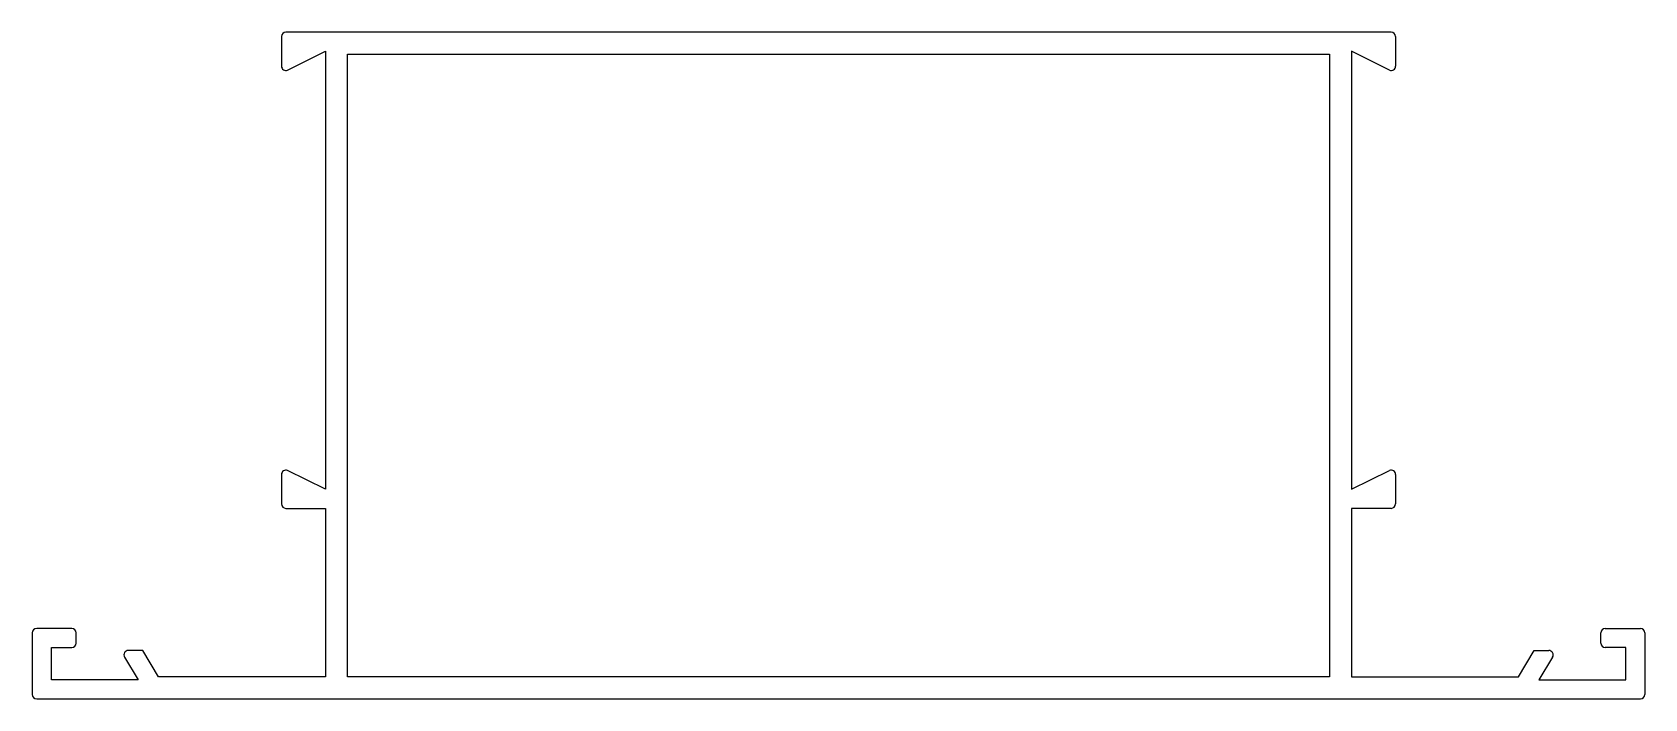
# Model space of a CAD drawing. Extents: x 178 to 288, y 779 to 824.
import ezdxf

# ---------------------------------------------------------------- set-up
doc = ezdxf.new("R2010")
doc.units = 0
doc.layers.get('0').update_dxf_attribs({"linetype": 'CONTINUOUS'})

msp = doc.modelspace()

# ---------------------------------------------------------------- linework, layer by layer
for p, q in [((194.54, 824.07), (194.54, 822.06)), ((270.24, 824.37), (194.84, 824.37)), ((270.54, 824.07), (270.54, 822.06)), ((194.95, 821.78), (197.54, 823.07)), ((197.54, 823.07), (197.54, 793.17)), ((199.04, 822.87), (266.04, 822.87)), ((199.04, 780.37), (199.04, 822.87)), ((266.04, 822.87), (266.04, 780.37)), ((267.54, 823.07), (267.54, 793.17)), ((270.13, 821.78), (267.54, 823.07)), ((197.54, 793.17), (194.95, 794.46)), ((267.54, 793.17), (270.13, 794.46)), ((194.54, 794.18), (194.54, 792.17)), ((270.54, 794.18), (270.54, 792.17)), ((194.84, 791.87), (197.54, 791.87)), ((197.54, 791.87), (197.54, 780.37)), ((267.54, 791.87), (267.54, 780.37)), ((270.24, 791.87), (267.54, 791.87)), ((177.54, 783.37), (177.54, 779.17)), ((180.24, 783.67), (177.84, 783.67)), ((180.54, 782.67), (180.54, 783.37)), ((284.54, 782.67), (284.54, 783.37)), ((284.84, 783.67), (287.24, 783.67)), ((287.54, 783.37), (287.54, 779.17)), ((178.84, 782.37), (180.24, 782.37)), ((178.84, 780.17), (178.84, 782.37)), ((185.08, 782.17), (184.09, 782.17)), ((186.16, 780.37), (185.08, 782.17)), ((278.92, 780.37), (280, 782.17)), ((280, 782.17), (280.99, 782.17)), ((286.24, 782.37), (284.84, 782.37)), ((286.24, 780.17), (286.24, 782.37)), ((183.83, 781.71), (184.76, 780.17)), ((281.24, 781.71), (280.31, 780.17)), ((184.76, 780.17), (178.84, 780.17)), ((197.54, 780.37), (186.16, 780.37)), ((266.04, 780.37), (199.04, 780.37)), ((267.54, 780.37), (278.92, 780.37)), ((280.31, 780.17), (286.24, 780.17)), ((177.84, 778.87), (287.24, 778.87))]:
    msp.add_line(p, q)
for centre, start, end in [((194.84, 824.07), 90, 180), ((270.24, 824.07), 0, 90), ((194.84, 822.06), 180, 291.8014), ((270.24, 822.06), 248.1986, 0), ((194.84, 794.18), 68.1986, 180), ((270.24, 794.18), 0, 111.8014), ((194.84, 792.17), 180, 270), ((270.24, 792.17), 270, 0), ((177.84, 783.37), 90, 180), ((180.24, 783.37), 0, 90), ((284.84, 783.37), 90, 180), ((287.24, 783.37), 0, 90), ((180.24, 782.67), 270, 0), ((184.09, 781.87), 90, 211), ((280.99, 781.87), 329, 90), ((284.84, 782.67), 180, 270), ((177.84, 779.17), 180, 270), ((287.24, 779.17), 270, 0)]:
    msp.add_arc(centre, 0.3, start, end)

doc.saveas('drawing.dxf')
